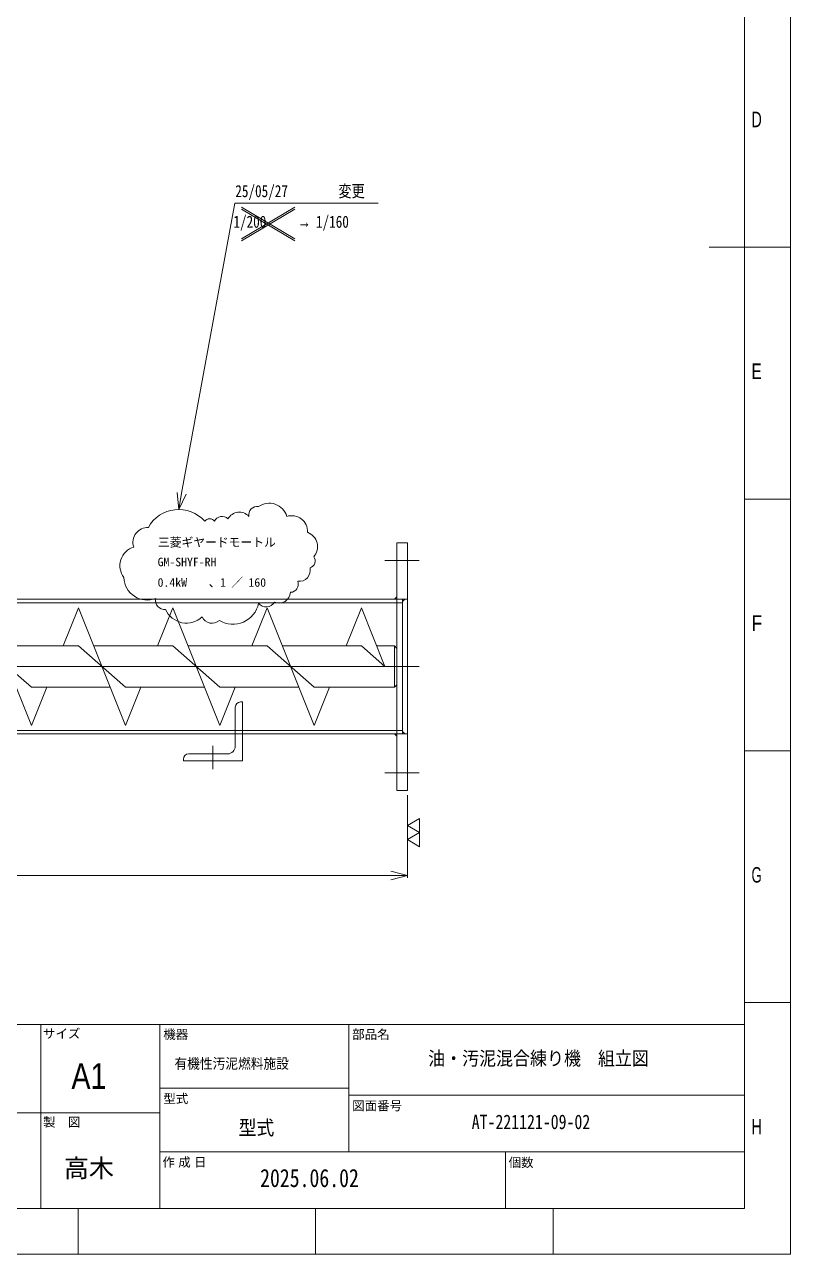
# Model space of a CAD drawing. Units: millimetres at full size. Extents: x -19442 to 19442, y -5866 to 5866.
# Drawn here: x 12958 to 13608, y -2191 to -1147 of the extents above; entities that cross this region are included whole.
import ezdxf
from ezdxf.enums import TextEntityAlignment as Align

# ---------------------------------------------------------------- set-up
doc = ezdxf.new("R2010")
doc.units = ezdxf.units.MM
doc.header["$LTSCALE"] = 3.6
doc.linetypes.add('CHAIN2', pattern=[12, 9, -1, 1, -1])
for name, color, linetype, lineweight in [('0-5_08_DIM', 3, 'Continuous', 9), ('0-6_0', 2, 'Continuous', 9), ('0-8_03_かくれ線', 5, 'Continuous', 9), ('0-9_04_中心線', 4, 'CHAIN2', 9), ('1-0_07_寸法線', 3, 'Continuous', 9), ('1-2_Defpoints', 134, 'Continuous', 9), ('1-3_99_図枠', 134, 'Continuous', 9)]:
    doc.layers.add(name, color=color, linetype=linetype, lineweight=lineweight)
doc.layers.add('0-A_07_TEXT', color=2, linetype='Continuous')
doc.styles.add('Arial', font='')
doc.styles.add('ＭＳ ゴシック', font='')
doc.styles.add('ＭＳ Ｐゴシック', font='')
doc.styles.get('Arial').set_extended_font_data('Arial')
doc.styles.get('ＭＳ ゴシック').set_extended_font_data('MS Gothic')
doc.styles.get('ＭＳ Ｐゴシック').set_extended_font_data('MS PGothic')

# ---------------------------------------------------------------- blocks, each defined once
blk = doc.blocks.new('A$C5B70685D_1')
at = {"layer": '0-6_0', "color": 134}
for p, q in [((1.5, 50), (0, 50)), ((0, 0), (0, 50)), ((6, 12.5), (6, 45.5)), ((0, 0), (50, 0)), ((45.5, 6), (12.5, 6)), ((50, 1.5), (50, 0))]:
    blk.add_line(p, q, dxfattribs=at)
for centre, radius, start, end in [((1.5, 45.5), 4.5, 0, 90), ((12.5, 12.5), 6.5, 180, 270), ((45.5, 1.5), 4.5, 0, 90)]:
    blk.add_arc(centre, radius, start, end, dxfattribs=at)
blk = doc.blocks.new('p1ba02')
at = {"layer": '0-5_08_DIM'}
for p, q in [((3, 0), (1.5, 2.5981)), ((1.5, 2.5981), (4.5, 2.5981)), ((4.5, 2.5981), (3, 0))]:
    blk.add_line(p, q, dxfattribs=at)
blk.add_lwpolyline([(-1.5, 2.5981), (1.5, 2.5981), (0, 0)], close=True, dxfattribs=at)
blk = doc.blocks.new('_Open30')
at = {"layer": '0-5_08_DIM', "color": 4}
blk.add_line((0, 0), (-1, 0), dxfattribs=at)
blk.add_lwpolyline([(-1, 0.26795), (0, 0), (-1, -0.26795)], dxfattribs=at)

msp = doc.modelspace()

# ---------------------------------------------------------------- linework, layer by layer
at = {"layer": '0-6_0', "color": 134}
for p, q in [((13142.417, -1302.182), (13187.669, -1329.022)), ((13187.669, -1302.182), (13142.417, -1329.022)), ((13142.417, -1303.938), (13187.669, -1330.777)), ((13187.669, -1303.938), (13142.417, -1330.777)), ((13264.125, -1602.081), (13293.125, -1602.081)), ((12583.125, -1634.931), (13274.125, -1634.931)), ((12199.125, -1749.231), (13137.125, -1749.231)), ((13140.125, -1749.231), (13143.125, -1749.231)), ((13143.125, -1749.231), (13274.125, -1749.231))]:
    msp.add_line(p, q, dxfattribs=at)
msp.add_lwpolyline([(13274.125, -1797.081), (13283.125, -1797.081), (13283.125, -1587.081), (13274.125, -1587.081)], close=True, dxfattribs=at)
at = {"layer": '0-6_0', "color": 3}
for points in [[(13274.125, -1634.931), (13272.125, -1634.931), (13274.125, -1632.931)], [(13279.125, -1634.931), (13281.125, -1634.931), (13279.125, -1636.931)], [(13274.125, -1749.231), (13272.125, -1749.231), (13274.125, -1751.231)], [(13279.125, -1749.231), (13281.125, -1749.231), (13279.125, -1747.231)]]:
    msp.add_lwpolyline(points, close=True, dxfattribs=at)
at = {"layer": '0-6_0', "color": 7}
for centre, radius, start, end in [((13165.963, -1568.862), 15.445, 15.83203, 125.83203), ((13089.114, -1588.135), 29.35, 41.19961, 151.19961), ((13125.953, -1571.766), 7.092, 45.29854, 155.29854), ((13140.502, -1571.872), 10.857, 41.70567, 151.70567), ((13155.673, -1563.405), 7.174, 79.98227, 189.98227), ((13184.929, -1577.584), 13.572, 357.61189, 107.61189), ((13062.977, -1586.67), 12.681, 88.11295, 198.11295), ((13115.354, -1571.713), 5.074, 35, 145), ((13193.815, -1590.354), 13.069, 319.0447, 69.0447), ((13055.857, -1606.504), 16.64, 107.24499, 217.24499), ((13198.853, -1602.502), 6.014, 286.55432, 36.55432), ((13062.301, -1615.944), 19.701, 181.83785, 291.83785), ((13191.371, -1610.341), 9.426, 262.70853, 12.70853), ((13183.785, -1622.182), 6.858, 271.29343, 21.29343), ((13077.059, -1635.993), 7.635, 166.6512, 276.6512), ((13163.312, -1633.136), 8.27, 219.39601, 329.39601), ((13174.276, -1628.462), 9.681, 246.59154, 356.59154), ((13095.712, -1635.778), 19.406, 203.69693, 313.69693), ((13135.204, -1634.012), 22.153, 238.61628, 348.61628), ((13117.484, -1646.273), 9.082, 202.91255, 312.91255)]:
    msp.add_arc(centre, radius, start, end, dxfattribs=at)
at = {"layer": '0-8_03_かくれ線'}
for p, q in [((12583.125, -1637.931), (13279.125, -1637.931)), ((13274.125, -1634.931), (13283.125, -1634.931)), ((13274.125, -1634.931), (13279.125, -1634.931)), ((13279.125, -1749.231), (13279.125, -1634.931)), ((12924.128, -1674.58), (12964.128, -1709.581)), ((13004.127, -1674.58), (12937.127, -1674.58)), ((13004.128, -1674.58), (13044.128, -1709.581)), ((13084.128, -1674.58), (13017.128, -1674.58)), ((13084.128, -1674.58), (13124.128, -1709.581)), ((13164.128, -1674.58), (13097.128, -1674.58)), ((13164.128, -1674.581), (13204.128, -1709.581)), ((13244.128, -1674.58), (13177.128, -1674.58)), ((13244.128, -1674.58), (13264.128, -1692.081)), ((13272.126, -1674.58), (13257.128, -1674.58)), ((13272.126, -1709.581), (13272.126, -1674.58)), ((13274.126, -1676.581), (13272.126, -1674.581)), ((13274.126, -1676.581), (13274.126, -1707.581)), ((12964.127, -1709.581), (13031.128, -1709.581)), ((13044.128, -1709.581), (13111.128, -1709.581)), ((13124.128, -1742.081), (13137.128, -1709.581)), ((13124.128, -1709.581), (13191.128, -1709.581)), ((13204.128, -1709.581), (13272.127, -1709.581)), ((13274.126, -1707.581), (13272.126, -1709.581)), ((12118.125, -1746.231), (13279.125, -1746.231)), ((13137.125, -1749.231), (13143.125, -1749.231)), ((13274.125, -1749.231), (13283.125, -1749.231)), ((13274.125, -1749.231), (13279.125, -1749.231))]:
    msp.add_line(p, q, dxfattribs=at)
for points in [[(12911.128, -1674.58), (12924.128, -1642.081), (12964.128, -1742.081), (12977.128, -1709.581)], [(12991.128, -1674.581), (13004.128, -1642.081), (13044.128, -1742.081), (13057.128, -1709.581)], [(13071.128, -1674.58), (13084.128, -1642.081), (13124.128, -1742.081)], [(13151.128, -1674.581), (13164.128, -1642.081), (13204.128, -1742.081), (13217.128, -1709.581)], [(13231.128, -1674.581), (13244.128, -1642.081), (13264.128, -1692.081)]]:
    msp.add_lwpolyline(points, dxfattribs=at)
at = {"layer": '0-9_04_中心線'}
for p, q in [((13293.125, -1602.081), (13264.125, -1602.081)), ((13279.71, -1692.081), (11799.127, -1692.081)), ((12109.087, -1692.081), (13292.846, -1692.081)), ((13293.125, -1692.081), (13264.125, -1692.081)), ((13118.125, -1778.978), (13118.125, -1759.192)), ((13293.125, -1782.081), (13264.125, -1782.081))]:
    msp.add_line(p, q, dxfattribs=at)
at = {"layer": '1-0_07_寸法線'}
for p, q in [((13091.638, -1545.015), (13136.761, -1298.827)), ((13136.761, -1298.827), (13258.396, -1298.827)), ((13283.125, -1801.081), (13283.125, -1871.339)), ((12132.125, -1869.339), (13269.125, -1869.339))]:
    msp.add_line(p, q, dxfattribs=at)
at = {"layer": '1-2_Defpoints'}
msp.add_lwpolyline([(11191.206, -2190.619), (13608.128, -2190.619), (13608.128, -481.684), (11191.206, -481.684)], close=True, dxfattribs=at)
at = {"layer": '1-3_99_図枠'}
for p, q in [((13608.128, -1336.239), (13539.121, -1336.239)), ((13608.128, -1549.878), (13569.124, -1549.878)), ((13608.128, -1763.516), (13569.124, -1763.516)), ((13608.128, -1977.155), (13569.124, -1977.155)), ((12972.064, -2151.79), (12972.064, -1995.774)), ((13073.165, -2151.79), (13073.165, -1995.774)), ((13233.383, -1995.774), (13233.383, -2103.785)), ((13073.165, -2049.78), (13233.383, -2049.78)), ((13233.383, -2055.78), (13569.124, -2055.78)), ((13073.165, -2070.782), (12729.04, -2070.782)), ((13073.165, -2103.785), (13569.124, -2103.785)), ((13366.498, -2103.785), (13366.498, -2151.79)), ((13003.897, -2190.794), (13003.897, -2151.79)), ((13003.897, -2190.619), (13003.897, -2151.79)), ((13205.308, -2190.619), (13205.308, -2151.79)), ((13406.718, -2190.619), (13406.718, -2151.79))]:
    msp.add_line(p, q, dxfattribs=at)
for points in [[(11308.097, -2151.79), (13569.124, -2151.79), (13569.124, -520.688), (11308.097, -520.688)], [(12729.04, -2151.79), (13569.124, -2151.79), (13569.124, -1995.774), (12729.04, -1995.774)]]:
    msp.add_lwpolyline(points, close=True, dxfattribs=at)

# ---------------------------------------------------------------- block references
at = {"layer": '0-6_0', "xscale": -1}
msp.add_blockref('A$C5B70685D_1', (13143.125, -1772.081), dxfattribs=at)
at = {"layer": '1-0_07_寸法線'}
for name, p, xscale, yscale, rotation in [('_Open30', (13089.114, -1558.785), 14, 14, 259.61359), ('p1ba02', (13283.125, -1838.855), -4, 4, 270)]:
    msp.add_blockref(name, p, dxfattribs=dict(at, xscale=xscale, yscale=yscale, rotation=rotation))
at = {"layer": '1-0_07_寸法線', "xscale": 14, "yscale": 14}
msp.add_blockref('_Open30', (13283.125, -1869.339), dxfattribs=at)

# ---------------------------------------------------------------- texts
at = {"layer": '0-6_0', "color": 134}
for s, height, style, width, p in [('有機性汚泥燃料施設', 8.798, 'ＭＳ Ｐゴシック', 0.9, (13085.473, -2035.889)), ('油・汚泥混合練り機\u3000組立図', 11.73, 'ＭＳ Ｐゴシック', 0.9, (13300.803, -2033.868)), ('型式', 12.32, 'ＭＳ ゴシック', 0.9, (13140.002, -2093.138)), ('AT-221121-09-02', 12.32, 'ＭＳ ゴシック', 0.8, (13337.741, -2088.183)), ('2025.06.02', 15.4, 'ＭＳ ゴシック', 0.8, (13158.187, -2138.288))]:
    msp.add_text(s, height=height, dxfattribs=dict(at, style=style, width=width)).set_placement(p, align=Align.BOTTOM_LEFT)
at = {"layer": '0-6_0', "color": 134, "style": 'ＭＳ Ｐゴシック'}
msp.add_text('高木', height=15.55, dxfattribs=at).set_placement((12991.758, -2129.996), align=Align.BOTTOM_LEFT)
at = {"layer": '0-A_07_TEXT'}
for s, style, p in [('三菱ギヤードモートル', 'ＭＳ Ｐゴシック', (13071.541, -1592.512)), ('GM-SHYF-RH', 'ＭＳ ゴシック', (13071.252, -1609.179)), ('0.4kW', 'ＭＳ ゴシック', (13071.252, -1626.525)), ('1', 'ＭＳ ゴシック', (13124.246, -1626.525)), ('／', 'ＭＳ Ｐゴシック', (13133.769, -1626.525)), ('160', 'ＭＳ ゴシック', (13148.309, -1626.525)), ('、', 'ＭＳ Ｐゴシック', (13114.586, -1626.525))]:
    msp.add_text(s, height=7.331, dxfattribs=dict(at, style=style)).set_placement(p, align=Align.BOTTOM_LEFT)
at = {"layer": '1-0_07_寸法線', "color": 134, "width": 0.8}
for s, style, p in [('25/05/27', 'ＭＳ ゴシック', (13137.161, -1296.827)), ('変更', 'ＭＳ Ｐゴシック', (13224.628, -1296.827)), ('1/200', 'ＭＳ ゴシック', (13135.561, -1322.827)), ('1/160', 'ＭＳ ゴシック', (13205.596, -1322.827)), ('→', 'Arial', (13189.961, -1322.827))]:
    msp.add_text(s, height=10.26, dxfattribs=dict(at, style=style)).set_placement(p, align=Align.BOTTOM_LEFT)
at = {"layer": '1-3_99_図枠', "style": 'ＭＳ Ｐゴシック'}
for s, height, width, p in [('D', 13.2, 0.7, (13575.125, -1238.421)), ('E', 13.2, 0.75, (13575.125, -1452.059)), ('F', 13.2, 0.85, (13575.125, -1665.698)), ('G', 13.2, 0.65, (13575.125, -1879.337)), ('A1', 21.77, 0.85, (12998.146, -2056.876)), ('H', 13.2, 0.7, (13575.125, -2092.975))]:
    msp.add_text(s, height=height, dxfattribs=dict(at, width=width)).set_placement(p, align=Align.BOTTOM_LEFT)
for s, p in [('サイズ', (12973.967, -2009.681)), ('機器', (13076.049, -2010.297)), ('部品名', (13236.267, -2010.297)), ('型式', (13076.049, -2064.833)), ('図面番号', (13236.267, -2070.834)), ('製\u3000図', (12973.967, -2084.689)), ('作 成 日', (13075.316, -2118.711)), ('個数', (13369.017, -2119.005))]:
    msp.add_text(s, height=7.776, dxfattribs=at).set_placement(p, align=Align.BOTTOM_LEFT)

doc.saveas('drawing.dxf')
